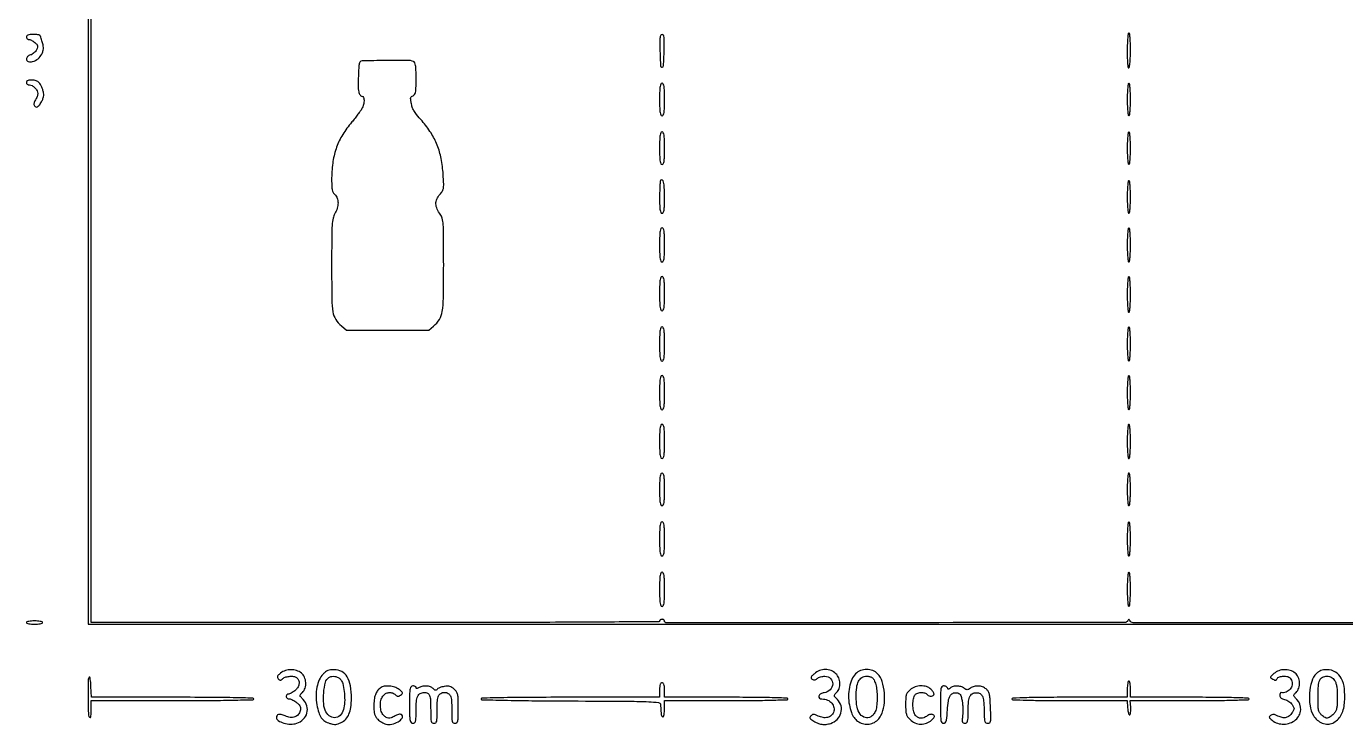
# Model space of a CAD drawing. Extents: x 0 to 1465, y 68 to 977.
# Drawn here: x 0 to 813, y 68 to 498 of the extents above; entities that cross this region are included whole.
import ezdxf

# ---------------------------------------------------------------- set-up
doc = ezdxf.new("R2010")
doc.units = 0

msp = doc.modelspace()

# ---------------------------------------------------------------- linework, layer by layer
msp.add_lwpolyline([(38.002529, 521), (38.010047, 130), (751.505024, 130), (1465, 130), (1465, 521), (1465, 912), (751.497505, 912), (37.99501, 912)], close=True)
for points in [[(959.511487, 130.893405, -0.00007), (820.845976, 130.874075, -0.000053), (681.720236, 130.888768, -0.291336), (679.583333, 132.25, 0.029131), (679.255505, 132.85747, 0.260055), (679, 133, 0.260055), (678.744495, 132.85747, 0.029131), (678.416667, 132.25, -0.291113), (676.537095, 131.051603, -0.00004), (535.426362, 130.9168, -0.000036), (394.197623, 130.803253, -0.414428), (393, 132, 0.148195), (392.884432, 132.381354, 0.098894), (392.559375, 132.70625, 0.082425), (392.073457, 132.925306, 0.064853), (391.5, 133, 0.064853), (390.926543, 132.925306, 0.082425), (390.440625, 132.70625, 0.098894), (390.115568, 132.381354, 0.148195), (390, 132, -0.412466), (389.508544, 131.505602, -0.000064), (346, 131.251429, -0.001056), (292.165869, 131.057502, -0.000373), (215, 131), (40, 131), (40, 521)], [(1090.072457, 130.926014, -0.000049), (966.408639, 131.072873, -0.314193)]]:
    msp.add_lwpolyline(points, format="xyb")
for points in [[(0, 491.5, 0.091473), (0.105645, 490.927363, 0.095841), (0.408082, 490.440625, 0.099508), (0.859187, 490.114912, 0.107157), (1.389216, 490, -0.089938), (2.079515, 489.874819, -0.027592), (3.053267, 489.447008, -0.026623), (4.111171, 488.837972, -0.026272), (5.103255, 488.117473, -0.030144), (6.346672, 486.980003, -0.130486), (6.830942, 486.11443, -0.136314), (6.811166, 485.143716, -0.034063), (6.248048, 483.64506, -0.061971), (5.60974, 482.607011, -0.045163), (4.670286, 481.62913, -0.045774), (3.590685, 480.852365, -0.071698), (2.534009, 480.41918, 0.05379), (1.470283, 480.026809, 0.080995), (0.66896, 479.451716, 0.094268), (0.173767, 478.725851, 0.103039), (0, 477.891592, 0.329373), (1.167438, 476.311642, 0.153151), (3.861488, 476.327466, 0.092834), (7.171055, 478.113853, 0.103734), (9.458328, 480.919416, 0.036909), (10.215608, 482.69339, 0.071263), (10.50262, 484.207006, 0.05852), (10.378803, 485.928579, 0.018162), (9.79882, 488.462377, 0.015847), (8.932048, 491.335152, 0.14011), (8.188276, 492.415048, 0.153385), (7.014662, 492.89043, 0.020118), (4.292595, 493, 0.018014), (2.237419, 492.925933, 0.066128), (0.965433, 492.66264, 0.127689), (0.263189, 492.192267, 0.183678)], [(390.215017, 482.75, 0.005003), (390.557813, 473.686146, 0.428153), (391.495836, 472.873488, 0.372859), (392.43513, 473.858101, 0.004896), (392.784983, 482.995313, 0.004617), (392.892151, 488.563572, 0.034451), (392.736648, 491.202243, 0.094849), (392.30208, 492.527463, 0.272669), (391.5, 493, 0.275933), (390.695903, 492.519675, 0.09255), (390.262444, 491.16318, 0.033664), (390.107323, 488.464181, 0.004476)], [(678, 482.940983, 0.006258), (678.059253, 478.20685, 0.017615), (678.258635, 474.902057, 0.01906), (678.554541, 472.700402, 0.531031), (679, 472.5, 0.226705), (679.405641, 473.130983, 0.008824), (679.711258, 475.954336, 0.013933), (679.929152, 479.446467, 0.008613), (680, 483.559017, 0.007645), (679.934609, 487.835465, 0.016228), (679.726056, 491.139754, 0.011677), (679.428945, 493.628089, 0.373154), (679, 494, 0.375776), (678.568055, 493.621993, 0.010704), (678.272606, 490.985246, 0.015411), (678.064926, 487.490641, 0.007135)], [(205.461069, 475.937008, 0.121889), (204.845627, 474.022267, 0.006514), (204.489319, 467.595543, 0.010017), (204.348478, 461.287642, 0.049341), (204.690251, 457.75, 0.045801), (205.000191, 456.697758, 0.058331), (205.480057, 455.807813, 0.070374), (206.047111, 455.20103, 0.171326), (206.616577, 455, -0.325321), (207.683723, 454.22349, -0.093903), (207.954388, 452.077277, -0.066392), (207.392353, 449.222603, -0.059584), (206.090551, 446.5, -0.017127), (205.052975, 444.981063, -0.005292), (203.389244, 442.765625, -0.005286), (201.474927, 440.325749, -0.005786), (199.565468, 438, 0.042517), (194.259397, 430.472622, 0.0515), (190.690361, 422.610093, 0.048613), (188.667611, 413.81506, 0.032238), (188, 403.471328, 0.010585), (188.081398, 399.62673, 0.044281), (188.383005, 397.334777, 0.073806), (188.983747, 395.770594, 0.080472), (190, 394.5, -0.125675), (191.444903, 392.319394, -0.083905), (191.947489, 389.351254, -0.073735), (191.453771, 386.014193, -0.063443), (190.003738, 382.77417, 0.085862), (188.863166, 379.886891, 0.035675), (188.302768, 375.717119, 0.014164), (188.054689, 368.412602, 0.001373), (188.003738, 350.70034, 0.00288), (188.120812, 329.905725, 0.037518), (188.78734, 322.209619, 0.101121), (190.517831, 317.65296, 0.076847), (194.040808, 313.619116), (197.153451, 311), (222.5, 311), (247.846549, 311), (250.803818, 313.488377, 0.082761), (254.341964, 317.637009, 0.094891), (256.134763, 322.521343, 0.037256), (256.860241, 330.735533, 0.003404), (257, 351.26627, 0.001267), (256.95458, 369.186043, 0.015281), (256.708899, 376.078746, 0.041871), (256.135826, 379.873605, 0.108661), (254.939653, 382.349589, -0.062068), (252.987009, 385.588413, -0.096849), (252.261104, 388.753257, -0.106657), (252.804632, 391.737765, -0.088922), (254.547617, 394.456879, 0.042054), (256.14551, 396.501559, 0.102845), (256.840568, 398.270848, 0.052773), (257.00277, 400.805451, 0.005134), (256.684079, 406.951287, 0.032026), (255.453224, 416.659921, 0.046718), (253.042644, 424.933647, 0.048165), (249.205759, 432.428887, 0.03705), (243.688115, 439.786529, -0.006672), (240.244926, 443.839983, -0.03787), (238.612028, 446.150988, -0.058763), (237.686472, 448.21232, -0.030953), (237.010883, 450.940484, -0.015809), (236.687825, 453.088937, -0.093093), (236.764919, 454.220654, -0.174682), (237.224339, 454.89285, -0.092665), (238.1485, 455.328583, 0.182004), (239.137472, 456.028432, 0.105355), (239.69153, 457.395922, 0.03907), (239.945518, 460.008418, 0.004704), (240, 465.799392, 0.00567), (239.9396, 471.12556, 0.031395), (239.695207, 473.978671, 0.064879), (239.228506, 475.615248, 0.201934), (238.418213, 476.393011, 0.091491), (234.693969, 477.085855, 0.003824), (221.137421, 477.001966, 0.001829), (206.888365, 476.752682, 0.254296)], [(0, 463.5, 0.122229), (0.141973, 462.927911, 0.100758), (0.541972, 462.440625, 0.091231), (1.140264, 462.113263, 0.079845), (1.845012, 462, -0.131913), (3.541641, 461.544457, -0.070274), (5.264217, 460.193864, -0.069684), (6.561182, 458.401502, -0.122419), (7, 456.636076, -0.062388), (6.89843, 455.825225, -0.026467), (6.571846, 454.777456, -0.025684), (6.100394, 453.682058, -0.030572), (5.542455, 452.705139, 0.043397), (5.001058, 451.698142, 0.059545), (4.709585, 450.712816, 0.070037), (4.684046, 449.826804, 0.11109), (4.930652, 449.112207, 0.183887), (5.863603, 448.397791, 0.222635), (6.943209, 448.559109, 0.099727), (8.195269, 449.810788, 0.027383), (9.616754, 452.225777, 0.033006), (10.389972, 453.998672, 0.069924), (10.695329, 455.46249, 0.06461), (10.596668, 457.026274, 0.024767), (10.074389, 459.146047, 0.034342), (9.496175, 460.683357, 0.033316), (8.707974, 462.143397, 0.035172), (7.839845, 463.329226, 0.094567), (7.030489, 463.983683, 0.069496), (4.79286, 464.807149, 0.070754), (2.429211, 464.979014, 0.093868), (0.639118, 464.510705, 0.289648)], [(390, 453, 0.005163), (390.055242, 447.649956, 0.032071), (390.2875, 444.916667, 0.076301), (390.73421, 443.47867, 0.286822), (391.5, 443, 0.286822), (392.26579, 443.47867, 0.076301), (392.7125, 444.916667, 0.032071), (392.944758, 447.649956, 0.005163), (393, 453, 0.005163), (392.944758, 458.350044, 0.032071), (392.7125, 461.083333, 0.076301), (392.26579, 462.52133, 0.286822), (391.5, 463, 0.286822), (390.73421, 462.52133, 0.076301), (390.2875, 461.083333, 0.032071), (390.055242, 458.350044, 0.005163)], [(678, 453, 0.008055), (678.065757, 448.918453, 0.016864), (678.275, 445.75, 0.012451), (678.573367, 443.367196, 0.371083), (679, 443, 0.371083), (679.426633, 443.367196, 0.012451), (679.725, 445.75, 0.016864), (679.934243, 448.918453, 0.008055), (680, 453, 0.008055), (679.934243, 457.081547, 0.016864), (679.725, 460.25, 0.012451), (679.426633, 462.632804, 0.371083), (679, 463, 0.371083), (678.573367, 462.632804, 0.012451), (678.275, 460.25, 0.016864), (678.065757, 457.081547, 0.008055)], [(390, 423, 0.005163), (390.055242, 417.649956, 0.032071), (390.2875, 414.916667, 0.076301), (390.73421, 413.47867, 0.286822), (391.5, 413, 0.286822), (392.26579, 413.47867, 0.076301), (392.7125, 414.916667, 0.032071), (392.944758, 417.649956, 0.005163), (393, 423, 0.005163), (392.944758, 428.350044, 0.032071), (392.7125, 431.083333, 0.076301), (392.26579, 432.52133, 0.286822), (391.5, 433, 0.286822), (390.73421, 432.52133, 0.076301), (390.2875, 431.083333, 0.032071), (390.055242, 428.350044, 0.005163)], [(678, 423, 0.008055), (678.065757, 418.918453, 0.016864), (678.275, 415.75, 0.012451), (678.573367, 413.367196, 0.371083), (679, 413, 0.371083), (679.426633, 413.367196, 0.012451), (679.725, 415.75, 0.016864), (679.934243, 418.918453, 0.008055), (680, 423, 0.008055), (679.934243, 427.081547, 0.016864), (679.725, 430.25, 0.012451), (679.426633, 432.632804, 0.371083), (679, 433, 0.371083), (678.573367, 432.632804, 0.012451), (678.275, 430.25, 0.016864), (678.065757, 427.081547, 0.008055)], [(390.63948, 403.306147, 0.178383), (390.383547, 402.751534, 0.004577), (390.187847, 399.965972, 0.009177), (390.04631, 396.648017, 0.00607), (390, 392.833333, 0.005279), (390.055469, 387.579905, 0.032576), (390.288136, 384.888889, 0.077607), (390.735663, 383.473689, 0.284745), (391.5, 383, 0.286092), (392.265278, 383.476914, 0.07676), (392.712277, 384.906831, 0.032248), (392.944678, 387.625152, 0.005203), (393, 392.940983, 0.009436), (392.888193, 398.864793, 0.046577), (392.453101, 402.171409, 0.177109), (391.671799, 403.378362, 0.373869)], [(678, 393, 0.008055), (678.065757, 388.918453, 0.016864), (678.275, 385.75, 0.012451), (678.573367, 383.367196, 0.371083), (679, 383, 0.371083), (679.426633, 383.367196, 0.012451), (679.725, 385.75, 0.016864), (679.934243, 388.918453, 0.008055), (680, 393, 0.008055), (679.934243, 397.081547, 0.016864), (679.725, 400.25, 0.012451), (679.426633, 402.632804, 0.371083), (679, 403, 0.371083), (678.573367, 402.632804, 0.012451), (678.275, 400.25, 0.016864), (678.065757, 397.081547, 0.008055)], [(390, 363.5, 0.004841), (390.054606, 357.860051, 0.030643), (390.285714, 355, 0.072528), (390.729954, 353.493192, 0.292784), (391.5, 353, 0.292784), (392.270046, 353.493192, 0.072528), (392.714286, 355, 0.030643), (392.945394, 357.860051, 0.004841), (393, 363.5, 0.004841), (392.945394, 369.139949, 0.030643), (392.714286, 372, 0.072528), (392.270046, 373.506808, 0.292784), (391.5, 374, 0.292784), (390.729954, 373.506808, 0.072528), (390.285714, 372, 0.030643), (390.054606, 369.139949, 0.004841)], [(678, 363.5, 0.007593), (678.065344, 359.197465, 0.016146), (678.27381, 355.875, 0.011579), (678.570757, 353.372518, 0.373418), (679, 353, 0.373418), (679.429243, 353.372518, 0.011579), (679.72619, 355.875, 0.016146), (679.934656, 359.197465, 0.007593), (680, 363.5, 0.007593), (679.934656, 367.802535, 0.016146), (679.72619, 371.125, 0.011579), (679.429243, 373.627482, 0.373418), (679, 374, 0.373418), (678.570757, 373.627482, 0.011579), (678.27381, 371.125, 0.016146), (678.065344, 367.802535, 0.007593)], [(390, 333.5, 0.004841), (390.054606, 327.860051, 0.030643), (390.285714, 325, 0.072528), (390.729954, 323.493192, 0.292784), (391.5, 323, 0.292784), (392.270046, 323.493192, 0.072528), (392.714286, 325, 0.030643), (392.945394, 327.860051, 0.004841), (393, 333.5, 0.004841), (392.945394, 339.139949, 0.030643), (392.714286, 342, 0.072528), (392.270046, 343.506808, 0.292784), (391.5, 344, 0.292784), (390.729954, 343.506808, 0.072528), (390.285714, 342, 0.030643), (390.054606, 339.139949, 0.004841)], [(678, 333, 0.007181), (678.064968, 328.476434, 0.015486), (678.272727, 325, 0.010792), (678.56833, 322.377449, 0.375539), (679, 322, 0.375539), (679.43167, 322.377449, 0.010792), (679.727273, 325, 0.015486), (679.935032, 328.476434, 0.007181), (680, 333, 0.007181), (679.935032, 337.523566, 0.015486), (679.727273, 341, 0.010792), (679.43167, 343.622551, 0.375539), (679, 344, 0.375539), (678.56833, 343.622551, 0.010792), (678.272727, 341, 0.015486), (678.064968, 337.523566, 0.007181)], [(390, 302.5, 0.004841), (390.054606, 296.860051, 0.030643), (390.285714, 294, 0.072528), (390.729954, 292.493192, 0.292784), (391.5, 292, 0.292784), (392.270046, 292.493192, 0.072528), (392.714286, 294, 0.030643), (392.945394, 296.860051, 0.004841), (393, 302.5, 0.004841), (392.945394, 308.139949, 0.030643), (392.714286, 311, 0.072528), (392.270046, 312.506808, 0.292784), (391.5, 313, 0.292784), (390.729954, 312.506808, 0.072528), (390.285714, 311, 0.030643), (390.054606, 308.139949, 0.004841)], [(678, 302.5, 0.007593), (678.065344, 298.197465, 0.016146), (678.27381, 294.875, 0.011579), (678.570757, 292.372518, 0.373418), (679, 292, 0.373418), (679.429243, 292.372518, 0.011579), (679.72619, 294.875, 0.016146), (679.934656, 298.197465, 0.007593), (680, 302.5, 0.007593), (679.934656, 306.802535, 0.016146), (679.72619, 310.125, 0.011579), (679.429243, 312.627482, 0.373418), (679, 313, 0.373418), (678.570757, 312.627482, 0.011579), (678.27381, 310.125, 0.016146), (678.065344, 306.802535, 0.007593)], [(390, 272.5, 0.004841), (390.054606, 266.860051, 0.030643), (390.285714, 264, 0.072528), (390.729954, 262.493192, 0.292784), (391.5, 262, 0.292784), (392.270046, 262.493192, 0.072528), (392.714286, 264, 0.030643), (392.945394, 266.860051, 0.004841), (393, 272.5, 0.004841), (392.945394, 278.139949, 0.030643), (392.714286, 281, 0.072528), (392.270046, 282.506808, 0.292784), (391.5, 283, 0.292784), (390.729954, 282.506808, 0.072528), (390.285714, 281, 0.030643), (390.054606, 278.139949, 0.004841)], [(678, 272.5, 0.007593), (678.065344, 268.197465, 0.016146), (678.27381, 264.875, 0.011579), (678.570757, 262.372518, 0.373418), (679, 262, 0.373418), (679.429243, 262.372518, 0.011579), (679.72619, 264.875, 0.016146), (679.934656, 268.197465, 0.007593), (680, 272.5, 0.007593), (679.934656, 276.802535, 0.016146), (679.72619, 280.125, 0.011579), (679.429243, 282.627482, 0.373418), (679, 283, 0.373418), (678.570757, 282.627482, 0.011579), (678.27381, 280.125, 0.016146), (678.065344, 276.802535, 0.007593)], [(390, 242.5, 0.004841), (390.054606, 236.860051, 0.030643), (390.285714, 234, 0.072528), (390.729954, 232.493192, 0.292784), (391.5, 232, 0.292784), (392.270046, 232.493192, 0.072528), (392.714286, 234, 0.030643), (392.945394, 236.860051, 0.004841), (393, 242.5, 0.004841), (392.945394, 248.139949, 0.030643), (392.714286, 251, 0.072528), (392.270046, 252.506808, 0.292784), (391.5, 253, 0.292784), (390.729954, 252.506808, 0.072528), (390.285714, 251, 0.030643), (390.054606, 248.139949, 0.004841)], [(678, 242.5, 0.007593), (678.065344, 238.197465, 0.016146), (678.27381, 234.875, 0.011579), (678.570757, 232.372518, 0.373418), (679, 232, 0.373418), (679.429243, 232.372518, 0.011579), (679.72619, 234.875, 0.016146), (679.934656, 238.197465, 0.007593), (680, 242.5, 0.007593), (679.934656, 246.802535, 0.016146), (679.72619, 250.125, 0.011579), (679.429243, 252.627482, 0.373418), (679, 253, 0.373418), (678.570757, 252.627482, 0.011579), (678.27381, 250.125, 0.016146), (678.065344, 246.802535, 0.007593)], [(390, 213, 0.005163), (390.055242, 207.649956, 0.032071), (390.2875, 204.916667, 0.076301), (390.73421, 203.47867, 0.286822), (391.5, 203, 0.286822), (392.26579, 203.47867, 0.076301), (392.7125, 204.916667, 0.032071), (392.944758, 207.649956, 0.005163), (393, 213, 0.005163), (392.944758, 218.350044, 0.032071), (392.7125, 221.083333, 0.076301), (392.26579, 222.52133, 0.286822), (391.5, 223, 0.286822), (390.73421, 222.52133, 0.076301), (390.2875, 221.083333, 0.032071), (390.055242, 218.350044, 0.005163)], [(678, 213, 0.008055), (678.065757, 208.918453, 0.016864), (678.275, 205.75, 0.012451), (678.573367, 203.367196, 0.371083), (679, 203, 0.371083), (679.426633, 203.367196, 0.012451), (679.725, 205.75, 0.016864), (679.934243, 208.918453, 0.008055), (680, 213, 0.008055), (679.934243, 217.081547, 0.016864), (679.725, 220.25, 0.012451), (679.426633, 222.632804, 0.371083), (679, 223, 0.371083), (678.573367, 222.632804, 0.012451), (678.275, 220.25, 0.016864), (678.065757, 217.081547, 0.008055)], [(390, 182.5, 0.004841), (390.054606, 176.860051, 0.030643), (390.285714, 174, 0.072528), (390.729954, 172.493192, 0.292784), (391.5, 172, 0.292784), (392.270046, 172.493192, 0.072528), (392.714286, 174, 0.030643), (392.945394, 176.860051, 0.004841), (393, 182.5, 0.004841), (392.945394, 188.139949, 0.030643), (392.714286, 191, 0.072528), (392.270046, 192.506808, 0.292784), (391.5, 193, 0.292784), (390.729954, 192.506808, 0.072528), (390.285714, 191, 0.030643), (390.054606, 188.139949, 0.004841)], [(678, 182.5, 0.007593), (678.065344, 178.197465, 0.016146), (678.27381, 174.875, 0.011579), (678.570757, 172.372518, 0.373418), (679, 172, 0.373418), (679.429243, 172.372518, 0.011579), (679.72619, 174.875, 0.016146), (679.934656, 178.197465, 0.007593), (680, 182.5, 0.007593), (679.934656, 186.802535, 0.016146), (679.72619, 190.125, 0.011579), (679.429243, 192.627482, 0.373418), (679, 193, 0.373418), (678.570757, 192.627482, 0.011579), (678.27381, 190.125, 0.016146), (678.065344, 186.802535, 0.007593)], [(390, 151.5, 0.004841), (390.054606, 145.860051, 0.030643), (390.285714, 143, 0.072528), (390.729954, 141.493192, 0.292784), (391.5, 141, 0.292784), (392.270046, 141.493192, 0.072528), (392.714286, 143, 0.030643), (392.945394, 145.860051, 0.004841), (393, 151.5, 0.004841), (392.945394, 157.139949, 0.030643), (392.714286, 160, 0.072528), (392.270046, 161.506808, 0.292784), (391.5, 162, 0.292784), (390.729954, 161.506808, 0.072528), (390.285714, 160, 0.030643), (390.054606, 157.139949, 0.004841)], [(678, 151.5, 0.007593), (678.065344, 147.197465, 0.016146), (678.27381, 143.875, 0.011579), (678.570757, 141.372518, 0.373418), (679, 141, 0.373418), (679.429243, 141.372518, 0.011579), (679.72619, 143.875, 0.016146), (679.934656, 147.197465, 0.007593), (680, 151.5, 0.007593), (679.934656, 155.802535, 0.016146), (679.72619, 159.125, 0.011579), (679.429243, 161.627482, 0.373418), (679, 162, 0.373418), (678.570757, 161.627482, 0.011579), (678.27381, 159.125, 0.016146), (678.065344, 155.802535, 0.007593)], [(0, 131, 0.322437), (0.280551, 130.610183, 0.031449), (1.46875, 130.29375, 0.03053), (3.083446, 130.072205, 0.01883), (5, 130, 0.01883), (6.916554, 130.072205, 0.03053), (8.53125, 130.29375, 0.031449), (9.719449, 130.610183, 0.322437), (10, 131, 0.322437), (9.719449, 131.389817, 0.031449), (8.53125, 131.70625, 0.03053), (6.916554, 131.927795, 0.01883), (5, 132, 0.01883), (3.083446, 131.927795, 0.03053), (1.46875, 131.70625, 0.031449), (0.280551, 131.389817, 0.322437)], [(156.597221, 99.897814, 0.021977), (155.265059, 98.751708, 0.104411), (154.693599, 97.931134, 0.1791), (154.659536, 97.188049, 0.096319), (155.105745, 96.372586, 0.045391), (155.811333, 95.664234, 0.18514), (156.375889, 95.470546, 0.14939), (157.001577, 95.686413, 0.026695), (157.972123, 96.474772, -0.114107), (159.860062, 97.526676, -0.061145), (162.508759, 97.951302, -0.062168), (165.102087, 97.72419, -0.14446), (166.8, 96.8, -0.130664), (167.792949, 95.087853, -0.112794), (167.878465, 93.005602, -0.099559), (167.025144, 90.881849, -0.081117), (165.365141, 89.07258, -0.022783), (164.256191, 88.279285, -0.02434), (163.103262, 87.60882, -0.024866), (162.06256, 87.133627, -0.094937), (161.365141, 87, 0.109085), (160.844328, 86.885006, 0.099782), (160.40101, 86.559375, 0.095294), (160.103718, 86.072679, 0.089825), (160, 85.5, 0.12874), (160.149771, 84.927962, 0.10072), (160.571119, 84.440625, 0.089077), (161.201414, 84.112934, 0.075583), (161.944236, 84, -0.084949), (162.878087, 83.840187, -0.031301), (164.112589, 83.315967, -0.029937), (165.416312, 82.562558, -0.031637), (166.595657, 81.671378, -0.030331), (167.945523, 80.35981, -0.08931), (168.631663, 79.267815, -0.105252), (168.833562, 78.113226, -0.05237), (168.623492, 76.636008, -0.117964), (167.418526, 74.325704, -0.133086), (165.344144, 72.935023, -0.112424), (162.557614, 72.649632, -0.06859), (159.345934, 73.499926, 0.029605), (156.898783, 74.356185, 0.111042), (155.283799, 74.447068, 0.212003), (154.359948, 73.838111, 0.143522), (154, 72.609963, 0.261798), (155.091062, 70.668992, 0.066603), (158.522451, 69.162967, 0.060548), (162.778575, 68.477762, 0.089601), (166.512599, 69.004158, 0.115452), (170.524648, 71.456576, 0.131644), (172.796506, 75.329855, 0.136604), (172.784075, 79.707637, 0.128458), (170.522727, 83.568182, -0.012309), (168.954879, 85.215182, -0.157378), (168.608673, 85.982236, -0.204184), (168.827529, 86.712824, -0.022882), (170.022727, 88.022727, 0.119942), (171.653042, 90.701905, 0.091024), (172.087999, 94.125611, 0.091311), (171.278915, 97.470934, 0.121813), (169.365141, 99.92742, 0.092068), (166.459972, 101.450598, 0.075542), (162.988891, 101.969804, 0.075397), (159.513828, 101.434543, 0.091045)], [(182.72745, 99.237406, 0.086242), (180.411897, 95.793413, 0.0553), (178.941434, 91.193064, 0.050446), (178.421035, 85.904524, 0.04505), (178.932326, 80.408262, 0.027872), (180.110979, 75.560935, 0.077326), (181.627939, 72.409342, 0.099917), (183.76979, 70.337948, 0.069714), (186.833593, 68.931711, 0.024623), (188.973667, 68.403777, 0.065238), (190.543653, 68.30579, 0.070265), (192.017185, 68.617181, 0.032184), (193.820709, 69.407285, 0.084672), (196.725926, 71.598432, 0.088447), (198.688293, 74.59868, 0.068799), (199.808158, 78.718458, 0.030673), (200.18375, 84.340784, 0.041172), (199.582657, 92.139923, 0.096381), (197.577857, 97.608563, 0.134709), (194.187667, 100.827128, 0.12353), (189.512777, 102, 0.032201), (187.343282, 101.860134, 0.064561), (185.685646, 101.423239, 0.067297), (184.238295, 100.592543, 0.037864)], [(193.533913, 95.962526, -0.125734), (194.885988, 93.399374, -0.029746), (195.738468, 88.599698, -0.031036), (196.028916, 83.251323, -0.044441), (195.570982, 78.526672, -0.115694), (193.814657, 74.54909, -0.177395), (190.683675, 72.526801, -0.194929), (187.21493, 73.096137, -0.137312), (184.489033, 76.021209, -0.099696), (183.092852, 80.903885, -0.041426), (183.11371, 87.794341, -0.039391), (184.187908, 94.262486, -0.192609), (186.312561, 97.214335, -0.100214), (188.05408, 97.883016, -0.084825), (190.029472, 97.878278, -0.081958), (191.950808, 97.209005, -0.084321)], [(485.305764, 99.518, 0.014833), (483.833509, 98.135662, 0.105278), (483.301796, 97.319543, 0.239057), (483.366559, 96.684629, 0.105392), (483.977161, 96.06859, 0.07819), (484.736072, 95.726254, 0.106144), (485.484333, 95.684157, 0.094345), (486.248338, 95.957366, 0.051045), (487.055901, 96.55059, -0.075653), (487.896775, 97.106984, -0.035), (489.124872, 97.574236, -0.033651), (490.510289, 97.893232, -0.039779), (491.850179, 98, -0.197749), (495.304401, 96.578268, -0.214654), (496.602797, 93.200546, -0.185654), (494.97949, 89.594915, -0.168023), (491.280401, 87.818531, 0.104558), (489.238428, 87.134754, 0.18042), (488.122677, 85.761512, 0.311915), (488.472108, 84.543529, 0.173382), (489.992417, 84, -0.099418), (493.387927, 83.31811, -0.11769), (496.025862, 81.392034, -0.130557), (497.335568, 78.654052, -0.138335), (497.073069, 75.692186, -0.129272), (495.677185, 73.738729, -0.115754), (493.443881, 72.624561, -0.099789), (490.66143, 72.531718, -0.074431), (487.733632, 73.482995, 0.018287), (485.995537, 74.27208, 0.086957), (484.933196, 74.50532, 0.135837), (484.100557, 74.312666, 0.072125), (483.245922, 73.674494, 0.063563), (482.635736, 72.885743, 0.22432), (482.579541, 72.264097, 0.139667), (483.042651, 71.627216, 0.021128), (484.335865, 70.699503, 0.044286), (487.114961, 69.211719, 0.061622), (489.824685, 68.432755, 0.064423), (492.547775, 68.356038, 0.054622), (495.364985, 68.955441, 0.116581), (499.369446, 71.415495, 0.128346), (501.676316, 75.330232, 0.134209), (501.722042, 79.735184, 0.133015), (499.522727, 83.568182, -0.012309), (497.954879, 85.215182, -0.157378), (497.608673, 85.982236, -0.204184), (497.827529, 86.712824, -0.022882), (499.022727, 88.022727, 0.116429), (500.567869, 90.522768, 0.091042), (501.015041, 93.691685, 0.087976), (500.305848, 96.909977, 0.098568), (498.545455, 99.545455, 0.105141), (495.64906, 101.426095, 0.092373), (492.097824, 102.080202, 0.089609), (488.455883, 101.414418, 0.091426)], [(510.69011, 99.417383, 0.095673), (508.402969, 96.035471, 0.051392), (506.90339, 91.207815, 0.048072), (506.340218, 85.727855, 0.051178), (506.856859, 80.358557, 0.031906), (508.100022, 75.722397, 0.072362), (509.740939, 72.493986, 0.090468), (511.964392, 70.313534, 0.07617), (514.948012, 68.89743, 0.084799), (518.313071, 68.485172, 0.089344), (521.558977, 69.229802, 0.089556), (524.335057, 71.057957, 0.085697), (526.347084, 73.766927, 0.084561), (528.259651, 79.968769, 0.052595), (528.452867, 87.598012, 0.053741), (527.097091, 94.757543, 0.123337), (524.295378, 99.431894, 0.103948), (521.230017, 101.432544, 0.093309), (517.495631, 102.131446, 0.09322), (513.759691, 101.424684, 0.103499)], [(520.687439, 97.214335, -0.137264), (522.052792, 95.693582, -0.048526), (523.098538, 92.930482, -0.040289), (523.777247, 89.289607, -0.025947), (524, 85, -0.023617), (523.779373, 80.331705, -0.05673), (523.066109, 76.948626, -0.079827), (521.826834, 74.570785, -0.110354), (520.010095, 73.005403, -0.184368), (516.540947, 72.563295, -0.177954), (513.596507, 74.53521, -0.108139), (511.633097, 79.015446, -0.049438), (511, 85.402782, -0.032883), (511.371948, 91.052272, -0.086682), (512.583397, 94.908158, -0.133758), (514.638523, 97.144104, -0.141323), (517.5, 97.969374, -0.03244), (518.352797, 97.913986, -0.025725), (519.26131, 97.747582, -0.026389), (520.090598, 97.504297, -0.057123)], [(768.364814, 99.637377, 0.008073), (766.589444, 98.05969, 0.161889), (766.242498, 97.435258, 0.297476), (766.457144, 96.916211, 0.027256), (767.709089, 96.155691, 0.028144), (768.803406, 95.647011, 0.129304), (769.492067, 95.562805, 0.192668), (769.97993, 95.839669, 0.077036), (770.368654, 96.518314, -0.145271), (770.843333, 97.136375, -0.070672), (771.731325, 97.60573, -0.054552), (772.967021, 97.903057, -0.031793), (774.490054, 98, -0.031744), (776.325632, 97.883347, -0.089602), (777.546438, 97.498127, -0.107228), (778.427796, 96.758741, -0.057966), (779.163289, 95.540964, -0.145182), (779.567831, 92.653086, -0.13784), (778.348069, 89.944478, -0.131554), (775.837435, 88.181852, -0.12746), (772.75, 87.881579, 0.246684), (772.463647, 87.78442, 0.089348), (772.220312, 87.414433, 0.062606), (772.054554, 86.834689, 0.038379), (772, 86.125, 0.108352), (772.189609, 85.260303, 0.111354), (772.722739, 84.564102, 0.084946), (773.635985, 84.033912, 0.039801), (774.95462, 83.659076, -0.060062), (776.207462, 83.247544, -0.039486), (777.529059, 82.497351, -0.039458), (778.717727, 81.54768, -0.059517), (779.569629, 80.534076, -0.024362), (780.474451, 78.994476, -0.117559), (780.722508, 78.017171, -0.122081), (780.498128, 77.052073, -0.027168), (779.641651, 75.575843, -0.073864), (777.872856, 73.589378, -0.114612), (775.833018, 72.559337, -0.110592), (773.4937, 72.51467, -0.065479), (770.843001, 73.428435, 0.022121), (769.205254, 74.156872, 0.072815), (768.056421, 74.424528, 0.107269), (767.136836, 74.30412, 0.087423), (766.272372, 73.811086, 0.066477), (765.624425, 73.108994, 0.230492), (765.528962, 72.515495, 0.136394), (765.94496, 71.858853, 0.019781), (767.172199, 70.834738, 0.172056), (774.471443, 68.455579, 0.168259), (781.718299, 71.175737, 0.2043), (784.862842, 77.286329, 0.217749), (782.522727, 83.568182, -0.012309), (780.954879, 85.215182, -0.157378), (780.608673, 85.982236, -0.204184), (780.827529, 86.712824, -0.022882), (782.022727, 88.022727, 0.119942), (783.653042, 90.701905, 0.091024), (784.087999, 94.125611, 0.091311), (783.278915, 97.470934, 0.121813), (781.365141, 99.92742, 0.092088), (778.348764, 101.508755, 0.08055), (774.817588, 102.000783, 0.080523), (771.310777, 101.351754, 0.091923)], [(794.524043, 99.614952, 0.122901), (791.611224, 94.764681, 0.056455), (790.257121, 87.46655, 0.055526), (790.565901, 79.803826, 0.094626), (792.69552, 73.781641, 0.084078), (795.02773, 70.992185, 0.083863), (798.150289, 69.123225, 0.089826), (801.518341, 68.465578, 0.11787), (804.565716, 69.150213, 0.071606), (807.446592, 71.115297, 0.074439), (809.612287, 73.790119, 0.067345), (811.051765, 77.218564, 0.045102), (811.784456, 81.41436, 0.043757), (811.742662, 90.268585, 0.097606), (809.845432, 96.701982, 0.138325), (806.194298, 100.572216, 0.135728), (801.031469, 102, 0.032036), (798.966529, 101.867558, 0.05586), (797.301917, 101.460719, 0.061092), (795.872028, 100.728366, 0.047542)], [(805.716724, 95.309581, -0.062706), (806.561227, 93.582505, -0.044283), (807.077398, 91.482671, -0.03097), (807.332934, 88.670133, -0.010869), (807.361131, 84.61234, -0.008024), (807.213413, 79.823441, -0.054531), (806.846581, 77.488595, -0.096409), (806.0625, 75.894083, -0.052847), (804.56559, 74.302759, -0.021894), (802.409265, 72.606357, -0.142079), (801.120279, 72.149618, -0.157378), (799.854399, 72.478154, -0.028641), (797.860784, 73.911647, -0.074888), (796.55196, 75.343203, -0.096802), (795.863211, 76.980723, -0.045583), (795.565071, 79.583793, -0.005734), (795.5, 85.257952, -0.0155), (795.711301, 92.072323, -0.088239), (796.562724, 95.581652, -0.178537), (798.270976, 97.352563, -0.112991), (801.099392, 98, -0.057838), (802.495059, 97.838014, -0.074259), (803.694198, 97.35998, -0.070295), (804.749118, 96.52774, -0.045645)], [(38.75, 97.423295, 0.196595), (37.982939, 95.57176, 0.003637), (38.012625, 84.79885, 0.003108), (38.18944, 73.916193, 0.253947), (39, 72.5, 0.439638), (39.415656, 72.617202, 0.067066), (39.732822, 73.532337, 0.036506), (39.938309, 75.14533, 0.013434), (40, 77.440983), (40, 83), (90, 83, 0.001348), (111.792519, 83.058758, 0.003651), (127.25, 83.255, 0.000736), (139.529588, 83.51867, 0.40751), (140, 84, 0.407503), (139.529614, 84.481314, 0.000737), (127.261422, 84.744995, 0.003655), (111.81797, 84.94124, 0.001349), (90.04569, 85), (40.09138, 85), (39.79569, 91.589962, 0.01117), (39.629089, 94.066181, 0.021968), (39.366546, 96.021863, 0.025593), (39.058949, 97.344198, 0.57285)], [(217.913343, 90.718197, 0.076341), (216.135586, 88.861306, 0.068869), (214.921104, 86.492319, 0.055664), (214.223459, 83.444042, 0.028452), (214, 79.520287, 0.017294), (214.104532, 76.499004, 0.055811), (214.465095, 74.525135, 0.07396), (215.185347, 72.994569, 0.049518), (216.413878, 71.495213, 0.034144), (217.528758, 70.523022, 0.025072), (218.884055, 69.598314, 0.025525), (220.261737, 68.850024, 0.050199), (221.433289, 68.427387, 0.118837), (225.032322, 68.393771, 0.074601), (228.965734, 69.947297, 0.104636), (231.426561, 72.165493, 0.369026), (231.27252, 74.12748, 0.138634), (230.614825, 74.49527, 0.091667), (229.744886, 74.540156, 0.061706), (228.616262, 74.24652, 0.024872), (227.164562, 73.585098, -0.021928), (224.563585, 72.381515, -0.112318), (223.004494, 72.120538, -0.140923), (221.668719, 72.589818, -0.041912), (220, 74, -0.120889), (218.593002, 76.321948, -0.066738), (218.025485, 79.610332, -0.065138), (218.343211, 83.036526, -0.097419), (219.556704, 85.777494, -0.111304), (221.169989, 87.24492, -0.104621), (223.293362, 87.920198, -0.105797), (225.488675, 87.674651, -0.11632), (227.306584, 86.550558, 0.044394), (228.134442, 85.857966, 0.139483), (228.813304, 85.624862, 0.133106), (229.532777, 85.77902, 0.03893), (230.503743, 86.379079, 0.046097), (231.420026, 87.188414, 0.266228), (231.564675, 87.793157, 0.143541), (231.125211, 88.477666, 0.012101), (229.490872, 89.82852, 0.086836), (226.843679, 91.25167, 0.060912), (223.518461, 91.920075, 0.062991), (220.280885, 91.760911, 0.12054)], [(236, 80.5, 0.003167), (236.045185, 73.366148, 0.039902), (236.293478, 70.6875, 0.14711), (236.901323, 69.473838, 0.206449), (238, 69, 0.151234), (239.075102, 69.332796, 0.179896), (239.683913, 70.195718, 0.058848), (239.947393, 72.053605, 0.005829), (240, 76.565741, -0.017734), (240.208029, 82.429215, -0.084202), (240.9999, 85.680061, -0.164547), (242.522667, 87.371002, -0.128579), (244.928195, 88, -0.113164), (247.09482, 87.503273, -0.194379), (248.320412, 86.150439, -0.078771), (248.879386, 83.318861, -0.009421), (249, 76.918213, 0.005436), (249.051604, 72.171496, 0.056476), (249.313146, 70.239777, 0.177289), (249.922364, 69.346103, 0.156644), (251, 69, 0.162414), (252.080212, 69.36039, 0.17431), (252.689759, 70.2875, 0.054105), (252.949376, 72.299096, 0.005061), (253, 77.3, -0.015443), (253.17482, 82.958677, -0.084283), (253.870417, 85.930342, -0.172971), (255.251288, 87.440653, -0.122504), (257.5, 88, -0.122504), (259.748712, 87.440653, -0.172971), (261.129583, 85.930342, -0.084283), (261.82518, 82.958677, -0.015443), (262, 77.3, 0.005061), (262.050624, 72.299096, 0.054105), (262.310241, 70.2875, 0.17431), (262.919788, 69.36039, 0.162414), (264, 69, 0.177405), (265.086541, 69.398043, 0.1658), (265.696385, 70.415711, 0.048594), (265.95157, 72.641507, 0.00426), (266, 78.325686, 0.006149), (265.931026, 83.933667, 0.045975), (265.622071, 86.574032, 0.090564), (264.908692, 88.314445, 0.061821), (263.539458, 89.962931, 0.038625), (262.112704, 91.109575, 0.082537), (260.834399, 91.703684, 0.077315), (259.378862, 91.873345, 0.030657), (257.370373, 91.672677, 0.025953), (255.89642, 91.354246, 0.029934), (254.533791, 90.895848, 0.031184), (253.446083, 90.374829, 0.127729), (252.921666, 89.873253, -0.107347), (252.477914, 89.413278, -0.197638), (251.976333, 89.312008, -0.119267), (251.356695, 89.595015, -0.029896), (250.519322, 90.337821, 0.10527), (248.826649, 91.436268, 0.073371), (246.596865, 91.93345, 0.069002), (244.177924, 91.776282, 0.072308), (241.934259, 90.964816, -0.024465), (241.049945, 90.545821, -0.098707), (240.467129, 90.429632, -0.223915), (240.136188, 90.585661, -0.174147), (240, 90.964816, 0.185695), (239.847983, 91.360022, 0.089931), (239.4125, 91.695915, 0.069773), (238.765333, 91.923605, 0.049786), (238, 92, 0.206449), (236.901323, 91.526162, 0.14711), (236.293478, 90.3125, 0.039902), (236.045185, 87.633852, 0.003167)], [(390, 89.5), (390, 85), (335, 85, 0.001234), (311.15901, 84.941158, 0.003272), (294.117412, 84.745493, 0.000582), (280.46543, 84.483469, 0.408264), (280, 84.008467, 0.406941), (280.463396, 83.533388, 0.000567), (294.240876, 83.205948, 0.003245), (311.38046, 82.929327, 0.001242), (335.231208, 82.758467, -0.000492), (371.462323, 82.553249, -0.008537), (383.275084, 82.27297, -0.01918), (389.355179, 81.790709, -0.366291), (390.560158, 80.5, 0.004448), (390.798126, 76.38237, 0.030771), (391.056485, 74.377323, 0.076286), (391.424383, 73.343702, 0.275835), (392, 73, 0.322437), (392.389817, 73.280551, 0.031449), (392.70625, 74.46875, 0.03053), (392.927795, 76.083446, 0.01883), (393, 78), (393, 83), (431, 83, 0.0018), (447.47726, 83.059313, 0.004778), (459.25, 83.256579, 0.001239), (468.538705, 83.524052, 0.405085), (469, 84, 0.405085), (468.538705, 84.475948, 0.001239), (459.25, 84.743421, 0.004778), (447.47726, 84.940687, 0.0018), (431, 85), (393, 85), (393, 89.5, 0.016668), (392.927513, 91.673807, 0.063857), (392.666667, 93, 0.12648), (392.196999, 93.727332, 0.188641), (391.5, 94, 0.188641), (390.803001, 93.727332, 0.12648), (390.333333, 93, 0.063857), (390.072487, 91.673807, 0.016668)], [(544.305764, 89.586584, 0.043367), (542.750771, 87.994943, 0.096334), (541.948785, 86.5093, 0.064261), (541.58928, 84.470966, 0.011558), (541.5, 80.609311, 0.012564), (541.595186, 76.821878, 0.059281), (541.959481, 74.682688, 0.083944), (542.752742, 73.059608, 0.040849), (544.25, 71.295455, 0.094494), (547.283457, 69.233626, 0.096268), (550.842772, 68.45041, 0.097142), (554.409908, 69.059156, 0.098185), (557.467599, 70.969561, 0.014479), (558.839053, 72.334847, 0.112639), (559.295827, 73.106696, 0.254438), (559.184329, 73.691902, 0.093778), (558.518404, 74.249638, 0.097994), (557.722709, 74.508775, 0.075989), (556.810155, 74.479372, 0.064341), (555.81365, 74.157526, 0.042553), (554.771927, 73.552805, -0.053995), (552.701554, 72.413334, -0.108926), (550.877567, 72.084731, -0.121888), (549.221007, 72.563471, -0.077988), (547.654988, 73.828741, -0.129223), (546.527729, 76.00173, -0.042755), (546.036277, 79.591336, -0.043081), (546.169023, 83.32886, -0.092711), (547.035184, 86.065741, -0.165148), (548.457445, 87.396193, -0.090855), (550.795557, 87.977057, -0.088879), (553.236783, 87.695066, -0.1475), (554.950668, 86.559441, 0.13795), (556.037096, 85.809934, 0.116558), (557.431061, 85.673358, 0.140564), (558.559595, 86.16883, 0.223041), (559, 87.106989, 0.127445), (558.878828, 87.574656, 0.024463), (558.4125, 88.325178, 0.024628), (557.765669, 89.168799, 0.02051), (557, 90, 0.122343), (554.384297, 91.574773, 0.08294), (550.921032, 92.03793, 0.078732), (547.318748, 91.346279, 0.091134)], [(563, 80.5, 0.003417), (563.047233, 73.589384, 0.036625), (563.290372, 70.798107, 0.124242), (563.852414, 69.495433, 0.233156), (564.857107, 69, 0.188201), (565.848198, 69.386746, 0.134703), (566.48568, 70.406027, 0.04923), (566.895477, 72.505914, 0.006479), (567.265057, 77.036623, -0.018047), (567.868107, 82.785063, -0.085475), (568.878143, 85.925757, -0.17018), (570.498299, 87.441091, -0.133682), (572.891965, 87.800558, -0.070376), (574.269143, 87.438255, -0.140593), (575.139573, 86.738504, -0.0902), (575.735085, 85.454969, -0.018403), (576.278109, 83, -0.023219), (576.557638, 80.933597, -0.013374), (576.71146, 78.426563, -0.013345), (576.731316, 75.895383, -0.02169), (576.597663, 73.75, 0.010328), (576.363778, 71.002998, 0.090359), (576.50463, 69.793627, 0.220525), (577.027048, 69.210189, 0.101956), (578.047115, 69, 0.164741), (579.092016, 69.353879, 0.170678), (579.688423, 70.264982, 0.054893), (579.947865, 72.221623, 0.005538), (580, 76.928571, -0.023061), (580.26432, 82.656482, -0.100408), (581.238282, 85.892265, -0.18267), (583.04892, 87.470493, -0.118742), (585.836173, 87.804291, -0.148563), (587.77198, 86.957966, -0.135442), (588.994909, 85.148872, -0.064826), (589.654185, 81.823418, -0.01287), (589.90032, 75.75, 0.006872), (590.01543, 71.713515, 0.068947), (590.316559, 70.05802, 0.193519), (590.965342, 69.287631, 0.122752), (592.119279, 69, 0.157723), (593.28487, 69.37706, 0.195051), (593.88603, 70.336359, 0.051103), (594.042647, 72.49536, 0.003502), (593.817358, 78.630396, 0.006252), (593.503446, 84.208805, 0.041114), (593.083054, 86.97352, 0.08312), (592.350219, 88.711969, 0.081514), (591.087295, 90.130396, 0.081727), (588.855403, 91.401091, 0.076603), (586.283042, 91.926734, 0.077619), (583.702543, 91.651476, 0.087678), (581.446109, 90.599913, -0.033417), (580.292668, 89.901901, -0.119918), (579.462235, 89.699827, -0.122712), (578.642687, 89.904038, -0.035757), (577.532473, 90.599913, 0.088232), (575.523304, 91.58378, 0.065497), (573.074165, 91.950301, 0.068384), (570.738703, 91.671507, 0.125887), (569.075, 90.75, -0.026382), (568.3676, 90.149887, -0.164145), (567.923333, 90, -0.247772), (567.586056, 90.178067, -0.062037), (567.291667, 90.75, 0.117654), (566.974456, 91.228224, 0.066702), (566.404948, 91.632812, 0.060765), (565.683705, 91.906843, 0.060503), (564.916667, 92, 0.221808), (563.873141, 91.513123, 0.13393), (563.291667, 90.25, 0.037998), (563.04635, 87.506782, 0.003307)], [(678, 90), (678, 85), (642.5, 85, 0.001935), (627.130023, 84.940524, 0.005106), (616.125, 84.742958, 0.001408), (607.458645, 84.474412, 0.40435), (607, 84, 0.404333), (607.458583, 83.525624, 0.001412), (616.111302, 83.257053, 0.005113), (627.099499, 83.05948, 0.001938), (642.445209, 83), (677.890418, 83), (678.195209, 78.484873, 0.021211), (678.383993, 76.772722, 0.036427), (678.704218, 75.373946, 0.04413), (679.093743, 74.415651, 0.352522), (679.5, 74.234873, 0.260792), (679.868484, 74.59174, 0.036121), (680.108575, 75.670556, 0.033793), (680.222232, 77.102435, 0.022436), (680.167489, 78.75), (679.834978, 83), (716.417489, 83, 0.001874), (732.266921, 83.059403, 0.004958), (743.604372, 83.256834, 0.001331), (752.540165, 83.5249, 0.404682), (753, 84, 0.404658), (752.540253, 84.475049, 0.001336), (743.625, 84.743151, 0.004969), (732.312886, 84.940591, 0.001878), (716.5, 85), (680, 85), (680, 90, 0.01883), (679.927795, 91.916554, 0.03053), (679.70625, 93.53125, 0.031449), (679.389817, 94.719449, 0.322437), (679, 95, 0.322437), (678.610183, 94.719449, 0.031449), (678.29375, 93.53125, 0.03053), (678.072205, 91.916554, 0.01883)]]:
    msp.add_lwpolyline(points, format="xyb", close=True)

doc.saveas('drawing.dxf')
